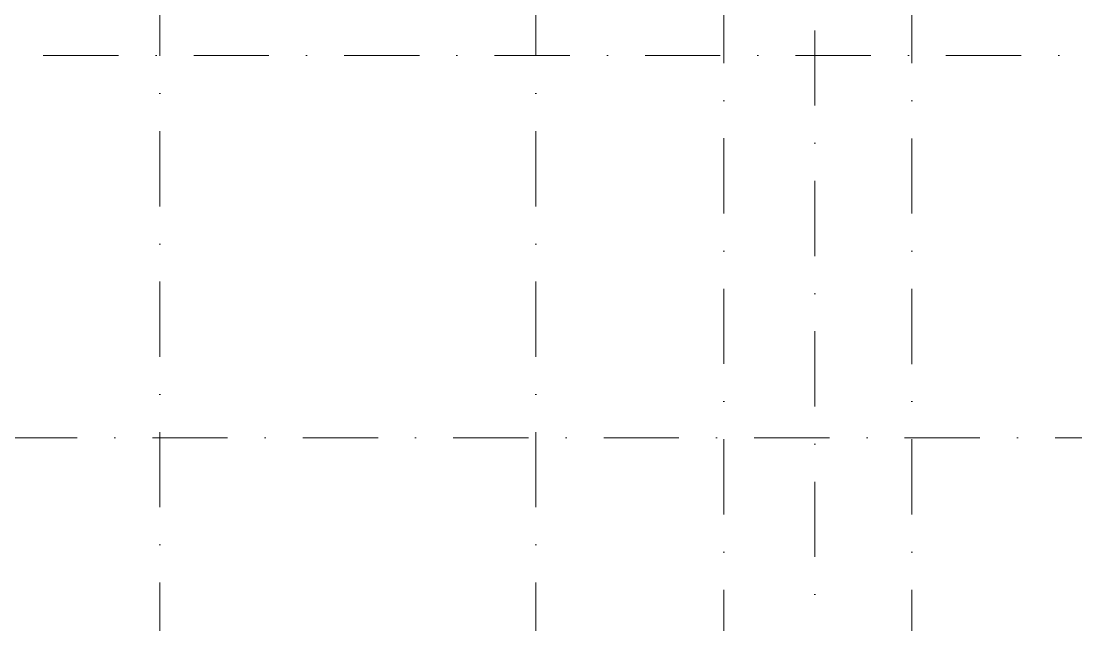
# Model space of a CAD drawing. Header units: millimetres. Extents: x -3092155 to 4513934, y -12317808 to 1850003.
# Drawn here: x -451620 to -443206, y -5562377 to -5557561 of the extents above; entities that cross this region are included whole.
import ezdxf

# ---------------------------------------------------------------- set-up
doc = ezdxf.new("R2010")
doc.units = ezdxf.units.MM
doc.header["$LTSCALE"] = 2
doc.header["$MEASUREMENT"] = 0
doc.linetypes.add('DASHDOT', pattern=[1, 0.5, -0.25, 0, -0.25])
doc.layers.add('GRID', color=251, linetype='DASHDOT', lineweight=5)

msp = doc.modelspace()

# ---------------------------------------------------------------- linework, layer by layer
at = {"layer": 'GRID', "color": 5, "ltscale": 600}
for p, q in [((-445289, -5497630.3), (-445289, -5586432.3)), ((-446013.9, -5498491), (-446013.9, -5585571.5)), ((-444513.9, -5498491.5), (-444513.9, -5585571)), ((-450513.9, -5499634.4), (-450513.9, -5584428.2)), ((-447514.4, -5499634.4), (-447514.4, -5584428.2))]:
    msp.add_line(p, q, dxfattribs=at)
at = {"layer": 'GRID', "color": 6, "ltscale": 600}
for p, q in [((-461044.1, -5557836.2), (-366464.8, -5557836.2)), ((-460173.8, -5560886.2), (-367334.4, -5560886.2))]:
    msp.add_line(p, q, dxfattribs=at)

doc.saveas('drawing.dxf')
